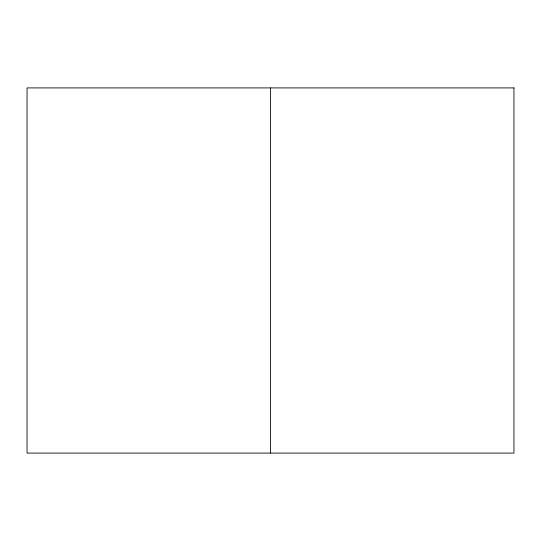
<?xml version="1.0" encoding="UTF-8"?>
<svg xmlns="http://www.w3.org/2000/svg" width="541" height="541" viewBox="0 0 541 541"><rect width="100%" height="100%" fill="white"/><g stroke="black" fill="none" stroke-linecap="round" stroke-linejoin="round"><path stroke-width="0.81" d="M270.5 87.913L270.5 453.088M513.95 87.913L27.05 87.913L27.05 453.088L513.95 453.088L513.95 87.913"/></g></svg>
